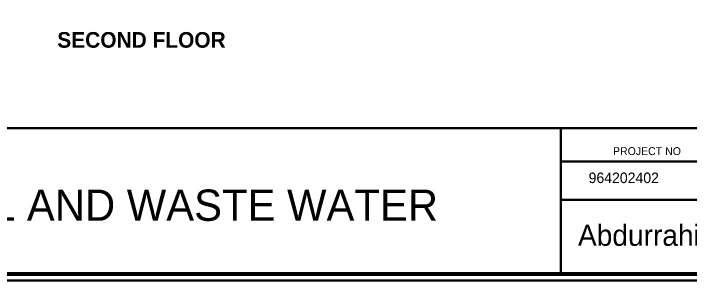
# Model space of a CAD drawing. Header units: millimetres. Extents: x 626118 to 667468, y 4481694 to 4492717.
# Drawn here: x 655241 to 657839, y 4487913 to 4488936 of the extents above; entities that cross this region are included whole.
import ezdxf

# ---------------------------------------------------------------- set-up
doc = ezdxf.new("R2010")
doc.units = ezdxf.units.MM
doc.linetypes.add('DUZ', pattern=[500, 500])
doc.layers.get('0').update_dxf_attribs({"color": 1, "linetype": 'DUZ'})
doc.layers.add('DUVAR', color=7, linetype='Continuous', lineweight=35)
doc.layers.add('YAZI', color=7, linetype='Continuous', lineweight=15)
doc.layers.add('LOGO', color=7, linetype='Continuous')

msp = doc.modelspace()

# ---------------------------------------------------------------- linework, layer by layer
at = {"layer": 'DUVAR'}
for p, q in [((659265.37, 4488497.22), (652119.97, 4488497.22)), ((657341.41, 4488494.48), (657341.41, 4487939.99)), ((659266.45, 4488369.28), (657341.41, 4488369.28)), ((658814.92, 4488221.88), (657341.41, 4488221.88))]:
    msp.add_line(p, q, dxfattribs=at)
for points in [[(652092.67, 4492712.69), (659292.67, 4492712.69), (659292.67, 4487912.69), (652092.67, 4487912.69)], [(652113.67, 4492691.69), (659271.67, 4492691.69), (659271.67, 4487933.69), (652113.67, 4487933.69)], [(652119.97, 4492685.39), (659265.37, 4492685.39), (659265.37, 4487939.99), (652119.97, 4487939.99)]]:
    msp.add_lwpolyline(points, close=True, dxfattribs=at)

# ---------------------------------------------------------------- texts
at = {"insert": (655408.64, 4488865.27), "char_height": 60, "attachment_point": 1}
msp.add_mtext_dynamic_manual_height_columns('{\\fCentury Gothic|b1|i0|c0|p34;\\C7;SECOND FLOOR}', width=710.4957, gutter_width=12.5, heights=[0], dxfattribs=at)
at = {"layer": 'LOGO', "insert": (654881.65, 4488261.35), "char_height": 120, "width": 2227.7163, "attachment_point": 1}
msp.add_mtext('{\\fGoudy Old Style|b0|i0|c0|p18;SOIL AND WASTE WATER}', dxfattribs=at)
at = {"layer": 'YAZI', "attachment_point": 1}
for s, insert, char_height, width in [('{\\fStylus BT|b0|i0|c0|p34;PROJECT NO}', (657541.39, 4488423.81), 30.24, 286.87), ('{\\fStylus BT|b0|i0|c0|p34;964\\fStylus BT|b0|i0|c162|p34;20\\fStylus BT|b0|i0|c0|p34;2402}', (657447.72, 4488326.47), 40.32, 345.8591), ('{\\fStylus BT|b0|i0|c0|p34;Abdurrahim BAYRAMOGLU}', (657406.93, 4488126.11), 80.64, 1568.7791)]:
    msp.add_mtext(s, dxfattribs=dict(at, insert=insert, char_height=char_height, width=width))

doc.saveas('drawing.dxf')
